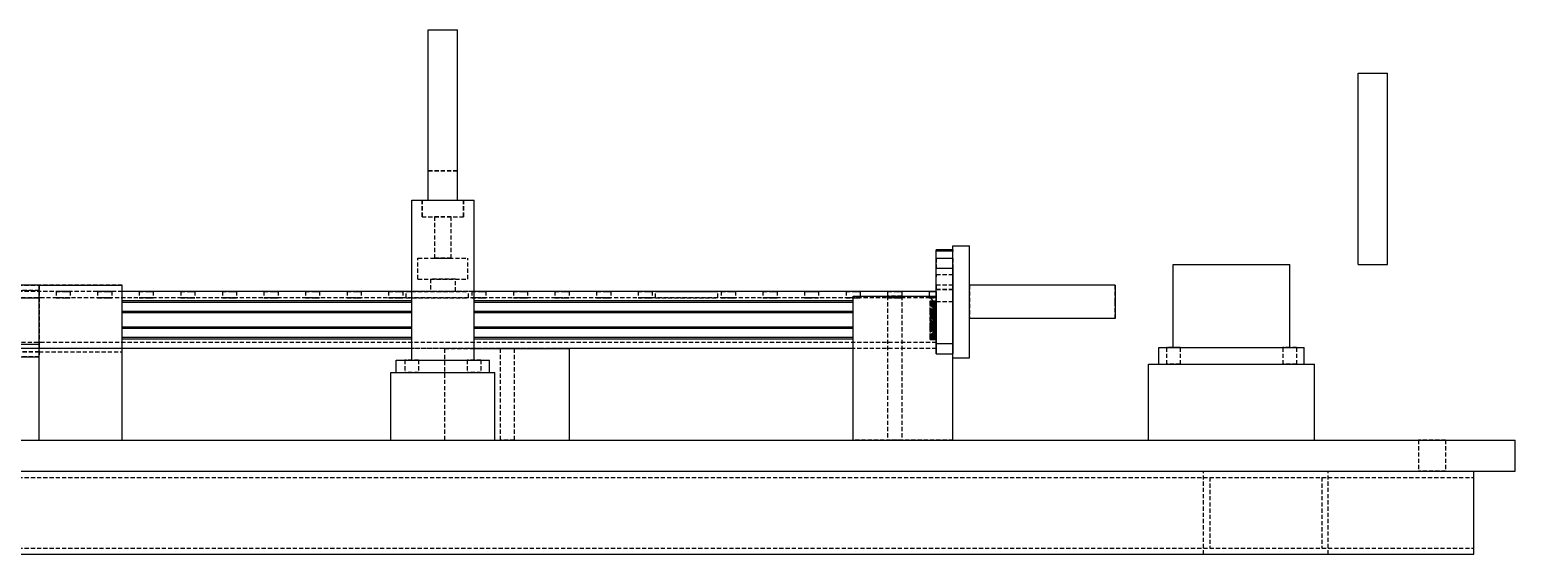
# Model space of a CAD drawing. Header units: metres. Extents: x -200 to 4040, y -1684 to 360.
# Drawn here: x 2625 to 3340, y -775 to -522 of the extents above; entities that cross this region are included whole.
import ezdxf

# ---------------------------------------------------------------- set-up
doc = ezdxf.new("R2010")
doc.units = ezdxf.units.M
doc.linetypes.add('DASHED2', pattern=[3, 2, -1])
for name, color, linetype in [('GIZLI', 8, 'DASHED2'), ('GORUNEN', 7, 'Continuous'), ('TEGET', 9, 'Continuous')]:
    doc.layers.add(name, color=color, linetype=linetype)

msp = doc.modelspace()

# ---------------------------------------------------------------- linework, layer by layer
at = {"layer": 'GIZLI'}
for points in [[(2817.175, -590.5), (2817.175, -522.5)], [(2817.175, -522.5), (2831.175, -522.5)], [(2831.175, -590.5), (2831.175, -522.5)], [(3264.5, -635.5), (3264.5, -543.5)], [(3264.5, -543.5), (3278.5, -543.5)], [(3278.5, -635.5), (3278.5, -543.5)], [(2817.175, -590.5), (2831.175, -590.5)], [(2817.175, -604.5), (2817.175, -590.5)], [(2831.175, -590.5), (2817.175, -590.5)], [(2831.175, -604.5), (2831.175, -590.5)], [(2809.175, -604.5), (2814.175, -604.5)], [(2809.175, -681.5), (2809.175, -604.5)], [(2814.175, -612.5), (2814.175, -604.5)], [(2814.175, -604.5), (2814.175, -612.5)], [(2814.175, -604.5), (2834.175, -604.5)], [(2817.175, -604.5), (2831.175, -604.5)], [(2817.175, -604.5), (2831.175, -604.5)], [(2834.175, -604.5), (2839.175, -604.5)], [(2834.175, -604.5), (2834.175, -612.5)], [(2834.175, -612.5), (2834.175, -604.5)], [(2839.175, -681.5), (2839.175, -604.5)], [(2814.175, -612.5), (2834.175, -612.5)], [(2814.175, -612.5), (2834.175, -612.5)], [(2828.175, -612.5), (2820.175, -612.5)], [(2820.175, -612.5), (2828.175, -612.5)], [(2820.175, -612.5), (2820.175, -632.5)], [(2828.175, -632.5), (2828.175, -612.5)], [(3061.5, -628.5), (3061.5, -629.094)], [(3069.5, -628.5), (3061.5, -628.5)], [(3069.5, -680.5), (3069.5, -626.5)], [(3069.5, -626.5), (3077.5, -626.5)], [(3069.5, -628.5), (3069.5, -629.094)], [(3077.5, -680.5), (3077.5, -626.5)], [(2812.175, -642.5), (2812.175, -632.5)], [(2812.175, -642.5), (2812.175, -632.5)], [(2812.175, -632.5), (2836.175, -632.5)], [(2812.175, -632.5), (2836.175, -632.5)], [(2828.175, -632.5), (2820.175, -632.5)], [(2820.175, -632.5), (2828.175, -632.5)], [(2836.175, -642.5), (2836.175, -632.5)], [(2836.175, -642.5), (2836.175, -632.5)], [(3061.5, -632.555), (3061.5, -629.094)], [(3061.5, -632.555), (3061.5, -637.406)], [(3069.5, -632.555), (3069.5, -629.094)], [(3069.5, -632.555), (3069.5, -637.406)], [(3175.5, -635.5), (3231.5, -635.5)], [(3175.5, -675.5), (3175.5, -635.5)], [(3231.5, -675.5), (3231.5, -635.5)], [(3264.5, -635.5), (3278.5, -635.5)], [(2812.175, -642.5), (2836.175, -642.5)], [(2812.175, -642.5), (2836.175, -642.5)], [(2830.175, -642.5), (2818.175, -642.5)], [(2818.175, -642.5), (2830.175, -642.5)], [(2830.175, -642.5), (2818.175, -642.5)], [(2818.175, -642.5), (2830.175, -642.5)], [(2818.175, -642.5), (2818.175, -648.5)], [(2818.175, -642.5), (2818.175, -648.5)], [(2830.175, -648.5), (2830.175, -642.5)], [(2830.175, -648.5), (2830.175, -642.5)], [(3061.5, -673.5), (3061.5, -637.406)], [(3061.5, -641.5), (3061.5, -640.5)], [(3061.5, -640.5), (3061.5, -641.5)], [(3061.5, -640.5), (3061.5, -641.5)], [(3061.5, -641.5), (3061.5, -640.5)], [(3069.5, -640.5), (3061.5, -640.5)], [(3069.5, -640.5), (3061.5, -640.5)], [(3069.5, -640.5), (3061.5, -640.5)], [(3069.5, -640.5), (3061.5, -640.5)], [(3061.5, -646.5), (3061.5, -641.5)], [(3061.5, -646.5), (3061.5, -641.5)], [(3061.5, -646.5), (3061.5, -641.5)], [(3061.5, -646.5), (3061.5, -641.5)], [(3069.5, -637.406), (3069.5, -673.5)], [(3069.5, -641.5), (3069.5, -640.5)], [(3069.5, -640.5), (3069.5, -641.5)], [(3069.5, -641.5), (3069.5, -640.5)], [(3069.5, -640.5), (3069.5, -641.5)], [(3069.5, -641.5), (3069.5, -646.5)], [(3069.5, -646.5), (3069.5, -641.5)], [(3069.5, -646.5), (3069.5, -641.5)], [(3069.5, -641.5), (3069.5, -646.5)], [(2630, -645.5), (445, -645.5)], [(445, -645.5), (2630, -645.5)], [(445, -645.5), (2630, -645.5)], [(2630, -648), (445, -648)], [(445, -648), (2630, -648)], [(2630, -648), (445, -648)], [(445, -648), (2630, -648)], [(2670, -648.5), (1121.5, -648.5)], [(2670, -648.5), (1121.5, -648.5)], [(2630, -677.5), (2630, -645.5)], [(2630, -677.5), (2630, -645.5)], [(2630, -720), (2630, -645.5)], [(2670, -645.5), (2630, -645.5)], [(2670, -645.5), (2630, -645.5)], [(2630, -645.5), (2670, -645.5)], [(2630, -648), (2630, -645.5)], [(2630, -645.5), (2630, -648)], [(2630, -645.5), (2630, -651.5)], [(2630, -645.5), (2630, -648)], [(2630, -648), (2630, -645.5)], [(2630, -648), (2630, -651.5)], [(2630, -651.5), (2630, -648)], [(2639.87, -648.5), (2638.1, -648.5)], [(2638.1, -648.5), (2643.13, -648.5)], [(2638.1, -648.5), (2638.1, -651.5)], [(2644.9, -648.5), (2639.87, -648.5)], [(2643.13, -648.5), (2644.9, -648.5)], [(2644.9, -648.5), (2644.9, -651.5)], [(2659.87, -648.5), (2658.1, -648.5)], [(2658.1, -648.5), (2663.13, -648.5)], [(2658.1, -648.5), (2658.1, -651.5)], [(2664.9, -648.5), (2659.87, -648.5)], [(2663.13, -648.5), (2664.9, -648.5)], [(2664.9, -648.5), (2664.9, -651.5)], [(2670, -677.5), (2670, -645.5)], [(2670, -677.5), (2670, -645.5)], [(2670, -720), (2670, -645.5)], [(2684.9, -648.5), (2678.1, -648.5)], [(2678.1, -648.5), (2683.13, -648.5)], [(2678.1, -648.5), (2678.1, -651.5)], [(2684.9, -648.5), (2684.9, -651.5)], [(2704.9, -648.5), (2698.1, -648.5)], [(2698.1, -648.5), (2703.13, -648.5)], [(2698.1, -648.5), (2698.1, -651.5)], [(2704.9, -648.5), (2704.9, -651.5)], [(2724.9, -648.5), (2718.1, -648.5)], [(2718.1, -648.5), (2723.13, -648.5)], [(2718.1, -648.5), (2718.1, -651.5)], [(2724.9, -648.5), (2724.9, -651.5)], [(2744.9, -648.5), (2738.1, -648.5)], [(2738.1, -648.5), (2743.13, -648.5)], [(2738.1, -648.5), (2738.1, -651.5)], [(2744.9, -648.5), (2744.9, -651.5)], [(2764.9, -648.5), (2758.1, -648.5)], [(2758.1, -648.5), (2763.13, -648.5)], [(2758.1, -648.5), (2758.1, -651.5)], [(2764.9, -648.5), (2764.9, -651.5)], [(2784.9, -648.5), (2778.1, -648.5)], [(2778.1, -648.5), (2783.13, -648.5)], [(2778.1, -648.5), (2778.1, -651.5)], [(2784.9, -648.5), (2784.9, -651.5)], [(2804.9, -648.5), (2798.1, -648.5)], [(2798.1, -648.5), (2803.13, -648.5)], [(2798.1, -648.5), (2798.1, -651.5)], [(2804.9, -648.5), (2804.9, -651.5)], [(2844.9, -648.5), (2806.5, -648.5)], [(2806.5, -651.5), (2806.5, -648.5)], [(2839.175, -648.5), (2809.175, -648.5)], [(2809.175, -648.5), (2821.5, -648.5)], [(2821.5, -648.5), (2809.175, -648.5)], [(2830.175, -648.5), (2818.175, -648.5)], [(2818.175, -648.5), (2830.175, -648.5)], [(2830.175, -648.5), (2818.175, -648.5)], [(2818.175, -648.5), (2830.175, -648.5)], [(2821.5, -648.5), (2836.5, -648.5)], [(2836.5, -648.5), (2821.5, -648.5)], [(2836.5, -651.5), (2836.5, -648.5)], [(2839.175, -648.5), (2838.1, -648.5)], [(2838.1, -648.5), (2843.13, -648.5)], [(2838.1, -648.5), (2838.1, -651.5)], [(2844.9, -648.5), (2844.9, -651.5)], [(2864.9, -648.5), (2858.1, -648.5)], [(2858.1, -648.5), (2863.13, -648.5)], [(2858.1, -648.5), (2858.1, -651.5)], [(2864.9, -648.5), (2864.9, -651.5)], [(2884.9, -648.5), (2878.1, -648.5)], [(2878.1, -648.5), (2883.13, -648.5)], [(2878.1, -648.5), (2878.1, -651.5)], [(2884.9, -648.5), (2884.9, -651.5)], [(2904.9, -648.5), (2898.1, -648.5)], [(2898.1, -648.5), (2903.13, -648.5)], [(2898.1, -648.5), (2898.1, -651.5)], [(2904.9, -648.5), (2904.9, -651.5)], [(2924.9, -648.5), (2918.1, -648.5)], [(2918.1, -648.5), (2923.13, -648.5)], [(2918.1, -648.5), (2918.1, -651.5)], [(2924.9, -648.5), (2924.9, -651.5)], [(2956.5, -648.5), (2926.5, -648.5)], [(2926.5, -651.5), (2926.5, -648.5)], [(2956.5, -651.5), (2956.5, -648.5)], [(2964.9, -648.5), (2958.1, -648.5)], [(2958.1, -648.5), (2963.13, -648.5)], [(2958.1, -648.5), (2958.1, -651.5)], [(2964.9, -648.5), (2964.9, -651.5)], [(2984.9, -648.5), (2978.1, -648.5)], [(2978.1, -648.5), (2983.13, -648.5)], [(2978.1, -648.5), (2978.1, -651.5)], [(2984.9, -648.5), (2984.9, -651.5)], [(3004.9, -648.5), (2998.1, -648.5)], [(3003.13, -648.5), (2998.1, -648.5)], [(2998.1, -648.5), (2998.1, -651.5)], [(3004.9, -648.5), (3003.13, -648.5)], [(3004.9, -648.5), (3004.9, -651.5)], [(3024.9, -648.5), (3018.1, -648.5)], [(3018.1, -648.5), (3023.13, -648.5)], [(3018.1, -648.5), (3018.1, -651.5)], [(3024.9, -648.5), (3024.9, -651.5)], [(3044.9, -648.5), (3038.1, -648.5)], [(3038.1, -648.5), (3043.13, -648.5)], [(3038.1, -648.5), (3038.1, -651.5)], [(3044.9, -648.5), (3044.9, -651.5)], [(3058.1, -648.5), (3059.87, -648.5)], [(3061.5, -648.5), (3058.1, -648.5)], [(3058.1, -648.5), (3058.1, -651.5)], [(3061.5, -648.5), (3059.87, -648.5)], [(3061.5, -649.5), (3061.5, -645.5)], [(3061.5, -645.5), (3061.5, -649.5)], [(3061.5, -649.5), (3061.5, -645.5)], [(3061.5, -645.5), (3061.5, -649.5)], [(3069.5, -645.5), (3061.5, -645.5)], [(3069.5, -645.5), (3061.5, -645.5)], [(3061.5, -647.5), (3061.5, -646.5)], [(3061.5, -646.5), (3061.5, -647.5)], [(3061.5, -647.5), (3061.5, -646.5)], [(3061.5, -646.5), (3061.5, -647.5)], [(3069.5, -647.5), (3061.5, -647.5)], [(3061.5, -647.5), (3069.5, -647.5)], [(3069.5, -647.5), (3061.5, -647.5)], [(3069.5, -647.5), (3061.5, -647.5)], [(3061.5, -653), (3061.5, -648.5)], [(3061.5, -651.5), (3061.5, -648.5)], [(3061.5, -648.5), (3061.5, -651.5)], [(3061.5, -648.5), (3061.5, -651.5)], [(3061.5, -651.5), (3061.5, -648.5)], [(3061.5, -648.5), (3061.5, -653)], [(3061.5, -649.5), (3061.5, -653.5)], [(3061.5, -653.5), (3061.5, -649.5)], [(3061.5, -649.5), (3061.5, -653.5)], [(3061.5, -653.5), (3061.5, -649.5)], [(3069.5, -649.5), (3069.5, -645.5)], [(3069.5, -645.5), (3069.5, -649.5)], [(3069.5, -649.5), (3069.5, -645.5)], [(3069.5, -645.5), (3069.5, -649.5)], [(3069.5, -647.5), (3069.5, -646.5)], [(3069.5, -646.5), (3069.5, -647.5)], [(3069.5, -647.5), (3069.5, -646.5)], [(3069.5, -646.5), (3069.5, -647.5)], [(3069.5, -649.5), (3069.5, -653.5)], [(3069.5, -653.5), (3069.5, -649.5)], [(3069.5, -649.5), (3069.5, -653.5)], [(3069.5, -653.5), (3069.5, -649.5)], [(3077.5, -653.5), (3077.5, -645.5)], [(3077.5, -645.5), (3077.5, -661.5)], [(3147.5, -653.5), (3147.5, -645.5)], [(3061.5, -651.5), (1121.5, -651.5)], [(3061.5, -651.5), (1121.5, -651.5)], [(2630, -651.5), (2630, -674)], [(2630, -651.5), (2630, -674)], [(2630, -674), (2630, -651.5)], [(2639.87, -651.5), (2638.1, -651.5)], [(2638.1, -651.5), (2643.13, -651.5)], [(2644.9, -651.5), (2639.87, -651.5)], [(2643.13, -651.5), (2644.9, -651.5)], [(2659.87, -651.5), (2658.1, -651.5)], [(2658.1, -651.5), (2663.13, -651.5)], [(2664.9, -651.5), (2659.87, -651.5)], [(2663.13, -651.5), (2664.9, -651.5)], [(2679.87, -651.5), (2678.1, -651.5)], [(2678.1, -651.5), (2683.13, -651.5)], [(2684.9, -651.5), (2679.87, -651.5)], [(2683.13, -651.5), (2684.9, -651.5)], [(2699.87, -651.5), (2698.1, -651.5)], [(2698.1, -651.5), (2703.13, -651.5)], [(2704.9, -651.5), (2699.87, -651.5)], [(2703.13, -651.5), (2704.9, -651.5)], [(2719.87, -651.5), (2718.1, -651.5)], [(2718.1, -651.5), (2723.13, -651.5)], [(2724.9, -651.5), (2719.87, -651.5)], [(2723.13, -651.5), (2724.9, -651.5)], [(2739.87, -651.5), (2738.1, -651.5)], [(2738.1, -651.5), (2743.13, -651.5)], [(2744.9, -651.5), (2739.87, -651.5)], [(2743.13, -651.5), (2744.9, -651.5)], [(2759.87, -651.5), (2758.1, -651.5)], [(2758.1, -651.5), (2763.13, -651.5)], [(2764.9, -651.5), (2759.87, -651.5)], [(2763.13, -651.5), (2764.9, -651.5)], [(2779.87, -651.5), (2778.1, -651.5)], [(2778.1, -651.5), (2783.13, -651.5)], [(2784.9, -651.5), (2779.87, -651.5)], [(2783.13, -651.5), (2784.9, -651.5)], [(2799.87, -651.5), (2798.1, -651.5)], [(2798.1, -651.5), (2803.13, -651.5)], [(2804.9, -651.5), (2799.87, -651.5)], [(2803.13, -651.5), (2804.9, -651.5)], [(2806.5, -651.5), (2821.5, -651.5)], [(2821.5, -651.5), (2806.5, -651.5)], [(2821.5, -651.5), (2836.5, -651.5)], [(2836.5, -651.5), (2821.5, -651.5)], [(2839.87, -651.5), (2838.1, -651.5)], [(2838.1, -651.5), (2843.13, -651.5)], [(2844.9, -651.5), (2839.87, -651.5)], [(2843.13, -651.5), (2844.9, -651.5)], [(2859.87, -651.5), (2858.1, -651.5)], [(2858.1, -651.5), (2863.13, -651.5)], [(2864.9, -651.5), (2859.87, -651.5)], [(2863.13, -651.5), (2864.9, -651.5)], [(2879.87, -651.5), (2878.1, -651.5)], [(2878.1, -651.5), (2883.13, -651.5)], [(2884.9, -651.5), (2879.87, -651.5)], [(2883.13, -651.5), (2884.9, -651.5)], [(2899.87, -651.5), (2898.1, -651.5)], [(2898.1, -651.5), (2903.13, -651.5)], [(2904.9, -651.5), (2899.87, -651.5)], [(2903.13, -651.5), (2904.9, -651.5)], [(2919.87, -651.5), (2918.1, -651.5)], [(2918.1, -651.5), (2923.13, -651.5)], [(2924.9, -651.5), (2919.87, -651.5)], [(2923.13, -651.5), (2924.9, -651.5)], [(2926.5, -651.5), (2941.5, -651.5)], [(2941.5, -651.5), (2926.5, -651.5)], [(2941.5, -651.5), (2956.5, -651.5)], [(2956.5, -651.5), (2941.5, -651.5)], [(2959.87, -651.5), (2958.1, -651.5)], [(2958.1, -651.5), (2963.13, -651.5)], [(2964.9, -651.5), (2959.87, -651.5)], [(2963.13, -651.5), (2964.9, -651.5)], [(2979.87, -651.5), (2978.1, -651.5)], [(2978.1, -651.5), (2983.13, -651.5)], [(2984.9, -651.5), (2979.87, -651.5)], [(2983.13, -651.5), (2984.9, -651.5)], [(3003.13, -651.5), (2998.1, -651.5)], [(2998.1, -651.5), (2999.87, -651.5)], [(2999.87, -651.5), (3004.9, -651.5)], [(3004.9, -651.5), (3003.13, -651.5)], [(3019.87, -651.5), (3018.1, -651.5)], [(3018.1, -651.5), (3023.13, -651.5)], [(3024.9, -651.5), (3019.87, -651.5)], [(3021.5, -720), (3021.5, -650.703)], [(3021.5, -650.703), (3061.5, -650.703)], [(3021.5, -720), (3021.5, -650.703)], [(3021.5, -720), (3021.5, -650.703)], [(3021.5, -650.703), (3061.5, -650.703)], [(3021.5, -650.703), (3061.5, -650.703)], [(3023.13, -651.5), (3024.9, -651.5)], [(3038.1, -650.703), (3044.9, -650.703)], [(3044.9, -650.703), (3038.1, -650.703)], [(3038.1, -650.703), (3038.1, -720)], [(3038.1, -650.703), (3044.9, -650.703)], [(3044.9, -650.703), (3038.1, -650.703)], [(3038.1, -650.703), (3038.1, -720)], [(3039.87, -651.5), (3038.1, -651.5)], [(3038.1, -651.5), (3043.13, -651.5)], [(3044.9, -651.5), (3039.87, -651.5)], [(3043.13, -651.5), (3044.9, -651.5)], [(3044.9, -650.703), (3044.9, -720)], [(3044.9, -650.703), (3044.9, -720)], [(3059.87, -651.5), (3058.1, -651.5)], [(3058.1, -651.5), (3061.5, -651.5)], [(3061.5, -651.5), (3058.5, -651.5)], [(3061.5, -651.5), (3058.5, -651.5)], [(3058.928, -651.928), (3058.5, -651.5)], [(3058.928, -651.928), (3058.5, -651.5)], [(3058.5, -652.957), (3058.5, -653.807)], [(3058.5, -652.957), (3061.5, -652.957)], [(3058.5, -652.957), (3058.928, -652.957)], [(3058.5, -653.807), (3058.5, -652.957)], [(3058.5, -652.957), (3061.5, -652.957)], [(3058.5, -652.957), (3058.928, -652.957)], [(3058.5, -658.192), (3058.5, -653.807)], [(3058.5, -653.807), (3058.5, -658.192)], [(3059.07, -651.928), (3058.928, -651.928)], [(3059.07, -651.928), (3058.928, -651.928)], [(3058.928, -652.957), (3059.07, -652.957)], [(3058.928, -652.957), (3058.928, -653.807)], [(3058.928, -653.807), (3058.928, -652.957)], [(3058.928, -652.957), (3059.07, -652.957)], [(3058.928, -658.609), (3058.928, -653.807)], [(3058.928, -653.807), (3058.928, -658.609)], [(3059.07, -652.07), (3059.07, -651.928)], [(3059.07, -652.07), (3059.07, -651.928)], [(3059.479, -652.479), (3059.07, -652.07)], [(3059.479, -652.479), (3059.07, -652.07)], [(3059.07, -652.957), (3059.479, -652.957)], [(3059.07, -652.957), (3059.07, -653.807)], [(3059.07, -652.957), (3059.07, -653.807)], [(3059.07, -653.807), (3059.07, -652.957)], [(3059.07, -652.957), (3059.479, -652.957)], [(3059.07, -653.807), (3059.07, -652.957)], [(3059.07, -653.807), (3059.07, -658.747)], [(3059.07, -658.609), (3059.07, -653.807)], [(3059.07, -658.747), (3059.07, -653.807)], [(3059.07, -653.807), (3059.07, -658.609)], [(3059.62, -652.479), (3059.479, -652.479)], [(3059.62, -652.479), (3059.479, -652.479)], [(3059.479, -652.957), (3059.62, -652.957)], [(3059.479, -652.957), (3059.479, -653.807)], [(3059.479, -653.807), (3059.479, -652.957)], [(3059.479, -652.957), (3059.62, -652.957)], [(3059.479, -659.145), (3059.479, -653.807)], [(3059.479, -653.807), (3059.479, -659.145)], [(3059.62, -652.62), (3059.62, -652.479)], [(3059.62, -652.62), (3059.62, -652.479)], [(3059.929, -652.929), (3059.62, -652.62)], [(3059.929, -652.929), (3059.62, -652.62)], [(3059.62, -652.957), (3059.929, -652.957)], [(3059.62, -652.957), (3059.62, -653.807)], [(3059.62, -652.957), (3059.62, -653.807)], [(3059.62, -653.807), (3059.62, -652.957)], [(3059.62, -652.957), (3059.929, -652.957)], [(3059.62, -653.807), (3059.62, -652.957)], [(3059.62, -653.807), (3059.62, -659.283)], [(3059.62, -659.145), (3059.62, -653.807)], [(3059.62, -659.283), (3059.62, -653.807)], [(3059.62, -653.807), (3059.62, -659.145)], [(3061.5, -651.5), (3059.87, -651.5)], [(3060.071, -652.929), (3059.929, -652.929)], [(3060.071, -652.929), (3059.929, -652.929)], [(3059.929, -652.957), (3060.071, -652.957)], [(3059.929, -652.957), (3059.929, -653.807)], [(3059.929, -653.807), (3059.929, -652.957)], [(3059.929, -652.957), (3060.071, -652.957)], [(3059.929, -659.584), (3059.929, -653.807)], [(3059.929, -653.807), (3059.929, -659.584)], [(3060.071, -653.071), (3060.071, -652.929)], [(3060.071, -653.071), (3060.071, -652.929)], [(3060.071, -652.957), (3060.38, -652.957)], [(3060.071, -652.957), (3060.071, -653.807)], [(3060.071, -652.957), (3060.071, -653.807)], [(3060.071, -653.807), (3060.071, -652.957)], [(3060.071, -652.957), (3060.38, -652.957)], [(3060.071, -653.807), (3060.071, -652.957)], [(3060.38, -653.38), (3060.071, -653.071)], [(3060.38, -653.38), (3060.071, -653.071)], [(3060.071, -653.807), (3060.071, -659.722)], [(3060.071, -659.584), (3060.071, -653.807)], [(3060.071, -659.722), (3060.071, -653.807)], [(3060.071, -653.807), (3060.071, -659.584)], [(3060.38, -652.957), (3060.521, -652.957)], [(3060.38, -652.957), (3060.38, -653.807)], [(3060.38, -653.807), (3060.38, -652.957)], [(3060.38, -652.957), (3060.521, -652.957)], [(3060.521, -653.38), (3060.38, -653.38)], [(3060.521, -653.38), (3060.38, -653.38)], [(3060.38, -660.023), (3060.38, -653.807)], [(3060.38, -653.807), (3060.38, -660.023)], [(3060.521, -652.957), (3060.93, -652.957)], [(3060.521, -652.957), (3060.521, -653.807)], [(3060.521, -652.957), (3060.521, -653.807)], [(3060.521, -653.807), (3060.521, -652.957)], [(3060.521, -652.957), (3060.93, -652.957)], [(3060.521, -653.807), (3060.521, -652.957)], [(3060.521, -653.521), (3060.521, -653.38)], [(3060.521, -653.521), (3060.521, -653.38)], [(3060.93, -653.93), (3060.521, -653.521)], [(3060.93, -653.93), (3060.521, -653.521)], [(3060.521, -653.807), (3060.521, -660.161)], [(3060.521, -660.023), (3060.521, -653.807)], [(3060.521, -660.161), (3060.521, -653.807)], [(3060.521, -653.807), (3060.521, -660.023)], [(3060.93, -652.957), (3061.072, -652.957)], [(3060.93, -652.957), (3060.93, -653.807)], [(3060.93, -653.807), (3060.93, -652.957)], [(3060.93, -652.957), (3061.072, -652.957)], [(3060.93, -660.559), (3060.93, -653.807)], [(3060.93, -653.807), (3060.93, -660.559)], [(3061.072, -653.93), (3060.93, -653.93)], [(3061.072, -653.93), (3060.93, -653.93)], [(3061.072, -652.957), (3061.5, -652.957)], [(3061.072, -652.957), (3061.072, -653.807)], [(3061.072, -652.957), (3061.072, -653.807)], [(3061.072, -653.807), (3061.072, -652.957)], [(3061.072, -652.957), (3061.5, -652.957)], [(3061.072, -653.807), (3061.072, -652.957)], [(3061.072, -653.807), (3061.072, -660.697)], [(3061.072, -660.559), (3061.072, -653.807)], [(3061.072, -660.697), (3061.072, -653.807)], [(3061.072, -653.807), (3061.072, -660.559)], [(3061.072, -654.072), (3061.072, -653.93)], [(3061.072, -654.072), (3061.072, -653.93)], [(3061.5, -654.5), (3061.072, -654.072)], [(3061.5, -654.5), (3061.072, -654.072)], [(3061.5, -678.5), (3061.5, -650.703)], [(3061.5, -678.5), (3061.5, -650.703)], [(3061.5, -678.5), (3061.5, -650.703)], [(3061.5, -653), (3061.5, -651.5)], [(3061.5, -651.5), (3061.5, -653)], [(3061.5, -654.5), (3061.5, -651.5)], [(3061.5, -654.5), (3061.5, -651.5)], [(3061.5, -652.957), (3061.5, -653.807)], [(3061.5, -652.957), (3061.5, -653.807)], [(3061.5, -653.807), (3061.5, -652.957)], [(3061.5, -653.807), (3061.5, -652.957)], [(3061.5, -653), (3061.5, -653.807)], [(3061.5, -653), (3061.5, -653.807)], [(3061.5, -653), (3061.5, -653.807)], [(3061.5, -653), (3061.5, -653.807)], [(3069.5, -653.5), (3061.5, -653.5)], [(3069.5, -653.5), (3061.5, -653.5)], [(3061.5, -655.269), (3061.5, -653.807)], [(3061.5, -658.192), (3061.5, -653.807)], [(3061.5, -653.807), (3061.5, -658.192)], [(3061.5, -653.807), (3061.5, -655.269)], [(3061.5, -658.192), (3061.5, -653.807)], [(3061.5, -653.807), (3061.5, -661.114)], [(3061.5, -653.807), (3061.5, -658.192)], [(3061.5, -661.114), (3061.5, -653.807)], [(3061.5, -658.192), (3061.5, -655.269)], [(3061.5, -655.917), (3061.5, -655.269)], [(3061.5, -655.269), (3061.5, -658.192)], [(3061.5, -655.269), (3061.5, -655.917)], [(3061.5, -655.917), (3061.5, -668.583)], [(3061.5, -658.84), (3061.5, -655.917)], [(3061.5, -655.917), (3061.5, -658.84)], [(3061.5, -668.583), (3061.5, -655.917)], [(3077.5, -661.5), (3077.5, -653.5)], [(3147.5, -661.5), (3147.5, -653.5)], [(3058.5, -658.192), (3058.5, -658.84)], [(3058.5, -658.84), (3058.5, -658.192)], [(3058.5, -658.84), (3058.5, -665.66)], [(3058.5, -665.66), (3058.5, -658.84)], [(3058.928, -658.609), (3058.928, -659.258)], [(3058.928, -659.258), (3058.928, -658.609)], [(3058.928, -659.258), (3058.928, -665.242)], [(3058.928, -665.242), (3058.928, -659.258)], [(3059.07, -658.609), (3059.07, -659.258)], [(3059.07, -659.258), (3059.07, -658.609)], [(3059.07, -658.747), (3059.07, -659.395)], [(3059.07, -659.395), (3059.07, -658.747)], [(3059.07, -659.258), (3059.07, -665.242)], [(3059.07, -665.242), (3059.07, -659.258)], [(3059.07, -659.395), (3059.07, -665.105)], [(3059.07, -665.105), (3059.07, -659.395)], [(3059.479, -659.145), (3059.479, -659.794)], [(3059.479, -659.794), (3059.479, -659.145)], [(3059.479, -659.794), (3059.479, -664.706)], [(3059.479, -664.706), (3059.479, -659.794)], [(3059.62, -659.145), (3059.62, -659.794)], [(3059.62, -659.794), (3059.62, -659.145)], [(3059.62, -659.283), (3059.62, -659.931)], [(3059.62, -659.931), (3059.62, -659.283)], [(3059.62, -659.794), (3059.62, -664.706)], [(3059.62, -664.706), (3059.62, -659.794)], [(3059.62, -659.931), (3059.62, -664.569)], [(3059.62, -664.569), (3059.62, -659.931)], [(3059.929, -659.584), (3059.929, -660.233)], [(3059.929, -660.233), (3059.929, -659.584)], [(3059.929, -660.233), (3059.929, -664.267)], [(3059.929, -664.267), (3059.929, -660.233)], [(3059.929, -664.267), (3059.929, -664.916)], [(3059.929, -664.916), (3059.929, -664.267)], [(3060.071, -659.584), (3060.071, -660.233)], [(3060.071, -660.233), (3060.071, -659.584)], [(3060.071, -659.722), (3060.071, -660.37)], [(3060.071, -660.37), (3060.071, -659.722)], [(3060.071, -660.233), (3060.071, -664.267)], [(3060.071, -664.267), (3060.071, -660.233)], [(3060.071, -660.37), (3060.071, -664.13)], [(3060.071, -664.13), (3060.071, -660.37)], [(3060.071, -664.13), (3060.071, -664.778)], [(3060.071, -664.778), (3060.071, -664.13)], [(3060.071, -664.267), (3060.071, -664.916)], [(3060.071, -664.916), (3060.071, -664.267)], [(3060.38, -660.023), (3060.38, -660.672)], [(3060.38, -660.672), (3060.38, -660.023)], [(3060.38, -660.672), (3060.38, -663.828)], [(3060.38, -663.828), (3060.38, -660.672)], [(3060.38, -663.828), (3060.38, -664.477)], [(3060.38, -664.477), (3060.38, -663.828)], [(3060.38, -670.693), (3060.38, -664.477)], [(3060.38, -664.477), (3060.38, -670.693)], [(3060.521, -660.023), (3060.521, -660.672)], [(3060.521, -660.672), (3060.521, -660.023)], [(3060.521, -660.161), (3060.521, -660.809)], [(3060.521, -660.809), (3060.521, -660.161)], [(3060.521, -660.672), (3060.521, -663.828)], [(3060.521, -663.828), (3060.521, -660.672)], [(3060.521, -660.809), (3060.521, -663.691)], [(3060.521, -663.691), (3060.521, -660.809)], [(3060.521, -663.691), (3060.521, -664.339)], [(3060.521, -664.339), (3060.521, -663.691)], [(3060.521, -663.828), (3060.521, -664.477)], [(3060.521, -664.477), (3060.521, -663.828)], [(3060.521, -664.339), (3060.521, -670.693)], [(3060.521, -670.693), (3060.521, -664.339)], [(3060.521, -670.693), (3060.521, -664.477)], [(3060.521, -664.477), (3060.521, -670.693)], [(3060.93, -660.559), (3060.93, -661.208)], [(3060.93, -661.208), (3060.93, -660.559)], [(3060.93, -661.208), (3060.93, -663.292)], [(3060.93, -663.292), (3060.93, -661.208)], [(3060.93, -663.292), (3060.93, -663.941)], [(3060.93, -663.941), (3060.93, -663.292)], [(3060.93, -670.693), (3060.93, -663.941)], [(3060.93, -663.941), (3060.93, -670.693)], [(3061.072, -660.559), (3061.072, -661.208)], [(3061.072, -661.208), (3061.072, -660.559)], [(3061.072, -660.697), (3061.072, -661.345)], [(3061.072, -661.345), (3061.072, -660.697)], [(3061.072, -661.208), (3061.072, -663.292)], [(3061.072, -663.292), (3061.072, -661.208)], [(3061.072, -661.345), (3061.072, -663.155)], [(3061.072, -663.155), (3061.072, -661.345)], [(3061.072, -663.155), (3061.072, -663.803)], [(3061.072, -663.803), (3061.072, -663.155)], [(3061.072, -663.292), (3061.072, -663.941)], [(3061.072, -663.941), (3061.072, -663.292)], [(3061.072, -663.803), (3061.072, -670.693)], [(3061.072, -670.693), (3061.072, -663.803)], [(3061.072, -670.693), (3061.072, -663.941)], [(3061.072, -663.941), (3061.072, -670.693)], [(3061.5, -658.84), (3061.5, -658.192)], [(3061.5, -658.192), (3061.5, -658.84)], [(3061.5, -658.192), (3061.5, -658.84)], [(3061.5, -658.84), (3061.5, -658.192)], [(3061.5, -658.84), (3061.5, -665.66)], [(3061.5, -665.66), (3061.5, -658.84)], [(3061.5, -658.84), (3061.5, -665.66)], [(3061.5, -665.66), (3061.5, -658.84)], [(3061.5, -661.114), (3061.5, -661.763)], [(3061.5, -661.763), (3061.5, -661.114)], [(3061.5, -661.763), (3061.5, -662.737)], [(3061.5, -662.737), (3061.5, -661.763)], [(3061.5, -662.737), (3061.5, -663.386)], [(3061.5, -663.386), (3061.5, -662.737)], [(3061.5, -663.386), (3061.5, -670.693)], [(3061.5, -670.693), (3061.5, -663.386)], [(3058.5, -665.66), (3058.5, -666.308)], [(3058.5, -666.308), (3058.5, -665.66)], [(3058.5, -670.693), (3058.5, -666.308)], [(3058.5, -666.308), (3058.5, -670.693)], [(3058.5, -670.693), (3058.5, -671.543)], [(3058.5, -671.543), (3058.5, -670.693)], [(3058.5, -671.543), (3061.5, -671.543)], [(3058.5, -671.543), (3058.928, -671.543)], [(3058.5, -671.543), (3061.5, -671.543)], [(3058.5, -671.543), (3058.928, -671.543)], [(3058.928, -665.242), (3058.928, -665.891)], [(3058.928, -665.891), (3058.928, -665.242)], [(3058.928, -670.693), (3058.928, -665.891)], [(3058.928, -665.891), (3058.928, -670.693)], [(3058.928, -670.693), (3058.928, -671.543)], [(3058.928, -671.543), (3058.928, -670.693)], [(3058.928, -671.543), (3059.07, -671.543)], [(3058.928, -671.543), (3059.07, -671.543)], [(3059.07, -665.105), (3059.07, -665.753)], [(3059.07, -665.753), (3059.07, -665.105)], [(3059.07, -665.242), (3059.07, -665.891)], [(3059.07, -665.891), (3059.07, -665.242)], [(3059.07, -665.753), (3059.07, -670.693)], [(3059.07, -670.693), (3059.07, -665.753)], [(3059.07, -670.693), (3059.07, -665.891)], [(3059.07, -665.891), (3059.07, -670.693)], [(3059.07, -670.693), (3059.07, -671.543)], [(3059.07, -670.693), (3059.07, -671.543)], [(3059.07, -671.543), (3059.07, -670.693)], [(3059.07, -671.543), (3059.07, -670.693)], [(3059.07, -671.543), (3059.479, -671.543)], [(3059.07, -671.543), (3059.479, -671.543)], [(3059.479, -664.706), (3059.479, -665.355)], [(3059.479, -665.355), (3059.479, -664.706)], [(3059.479, -670.693), (3059.479, -665.355)], [(3059.479, -665.355), (3059.479, -670.693)], [(3059.479, -670.693), (3059.479, -671.543)], [(3059.479, -671.543), (3059.479, -670.693)], [(3059.479, -671.543), (3059.62, -671.543)], [(3059.479, -671.543), (3059.62, -671.543)], [(3059.62, -664.569), (3059.62, -665.217)], [(3059.62, -665.217), (3059.62, -664.569)], [(3059.62, -664.706), (3059.62, -665.355)], [(3059.62, -665.355), (3059.62, -664.706)], [(3059.62, -665.217), (3059.62, -670.693)], [(3059.62, -670.693), (3059.62, -665.217)], [(3059.62, -670.693), (3059.62, -665.355)], [(3059.62, -665.355), (3059.62, -670.693)], [(3059.62, -670.693), (3059.62, -671.543)], [(3059.62, -670.693), (3059.62, -671.543)], [(3059.62, -671.543), (3059.62, -670.693)], [(3059.62, -671.543), (3059.62, -670.693)], [(3059.62, -671.543), (3059.929, -671.543)], [(3059.62, -671.543), (3059.929, -671.543)], [(3059.929, -670.693), (3059.929, -664.916)], [(3059.929, -664.916), (3059.929, -670.693)], [(3059.929, -670.693), (3059.929, -671.543)], [(3059.929, -671.543), (3059.929, -670.693)], [(3059.929, -671.543), (3060.071, -671.543)], [(3059.929, -671.543), (3060.071, -671.543)], [(3060.071, -664.778), (3060.071, -670.693)], [(3060.071, -670.693), (3060.071, -664.778)], [(3060.071, -670.693), (3060.071, -664.916)], [(3060.071, -664.916), (3060.071, -670.693)], [(3060.071, -670.693), (3060.071, -671.543)], [(3060.071, -670.693), (3060.071, -671.543)], [(3060.071, -671.543), (3060.071, -670.693)], [(3060.071, -671.543), (3060.071, -670.693)], [(3060.071, -671.543), (3060.38, -671.543)], [(3060.071, -671.543), (3060.38, -671.543)], [(3060.38, -670.693), (3060.38, -671.543)], [(3060.38, -671.543), (3060.38, -670.693)], [(3060.38, -671.543), (3060.521, -671.543)], [(3060.38, -671.543), (3060.521, -671.543)], [(3060.521, -670.693), (3060.521, -671.543)], [(3060.521, -670.693), (3060.521, -671.543)], [(3060.521, -671.543), (3060.521, -670.693)], [(3060.521, -671.543), (3060.521, -670.693)], [(3060.521, -671.543), (3060.93, -671.543)], [(3060.521, -671.543), (3060.93, -671.543)], [(3060.93, -670.693), (3060.93, -671.543)], [(3060.93, -671.543), (3060.93, -670.693)], [(3060.93, -671.543), (3061.072, -671.543)], [(3060.93, -671.543), (3061.072, -671.543)], [(3061.072, -670.693), (3061.072, -671.543)], [(3061.072, -670.693), (3061.072, -671.543)], [(3061.072, -671.543), (3061.072, -670.693)], [(3061.072, -671.543), (3061.072, -670.693)], [(3061.072, -671.543), (3061.5, -671.543)], [(3061.072, -671.543), (3061.5, -671.543)], [(3061.5, -665.66), (3061.5, -668.583)], [(3061.5, -666.308), (3061.5, -665.66)], [(3061.5, -665.66), (3061.5, -668.583)], [(3061.5, -665.66), (3061.5, -666.308)], [(3061.5, -665.66), (3061.5, -666.308)], [(3061.5, -666.308), (3061.5, -665.66)], [(3061.5, -670.693), (3061.5, -666.308)], [(3061.5, -669.231), (3061.5, -666.308)], [(3061.5, -666.308), (3061.5, -670.693)], [(3061.5, -669.231), (3061.5, -666.308)], [(3061.5, -670.693), (3061.5, -666.308)], [(3061.5, -666.308), (3061.5, -670.693)], [(3061.5, -669.231), (3061.5, -668.583)], [(3061.5, -668.583), (3061.5, -669.231)], [(3061.5, -670.693), (3061.5, -669.231)], [(3061.5, -670.693), (3061.5, -669.231)], [(3061.5, -670.693), (3061.5, -671.5)], [(3061.5, -670.693), (3061.5, -671.5)], [(3061.5, -670.693), (3061.5, -671.5)], [(3061.5, -670.693), (3061.5, -671.5)], [(3061.5, -670.693), (3061.5, -671.543)], [(3061.5, -671.543), (3061.5, -670.693)], [(3061.5, -671.543), (3061.5, -670.693)], [(3061.5, -673), (3061.5, -671.5)], [(3061.5, -676), (3061.5, -671.5)], [(3061.5, -671.5), (3061.5, -676)], [(3061.5, -671.5), (3061.5, -673)], [(2630, -677.5), (150, -677.5)], [(150, -677.5), (2630, -677.5)], [(3061.5, -673), (1121.5, -673)], [(3061.5, -673), (1121.5, -673)], [(3061.5, -673), (1121.5, -673)], [(3061.5, -673), (1121.5, -673)], [(3061.5, -676), (1121.5, -676)], [(2670, -676), (1121.5, -676)], [(3061.5, -676), (1121.5, -676)], [(3061.5, -676), (1121.5, -676)], [(2630, -674), (2630, -677.5)], [(2630, -674), (2630, -680)], [(2630, -677.5), (2630, -674)], [(2630, -677.5), (2670, -677.5)], [(2630, -677.5), (2670, -677.5)], [(2630, -680), (2630, -677.5)], [(2630, -680), (2630, -677.5)], [(2885.13, -676), (2809.175, -676)], [(2825.13, -720), (2825.13, -676)], [(2825.13, -720), (2825.13, -676)], [(2825.13, -676), (2839.175, -676)], [(2825.13, -676), (2885.13, -676)], [(2851.73, -676), (2858.53, -676)], [(2858.53, -676), (2851.73, -676)], [(2851.73, -676), (2858.53, -676)], [(2858.53, -676), (2851.73, -676)], [(2851.73, -676), (2851.73, -720)], [(2851.73, -676), (2851.73, -720)], [(2858.53, -676), (2858.53, -720)], [(2858.53, -676), (2858.53, -720)], [(2885.13, -720), (2885.13, -676)], [(3061.5, -676), (3021.5, -676)], [(3061.5, -676), (3061.5, -673)], [(3061.5, -673), (3061.5, -676)], [(3061.5, -673), (3061.5, -676)], [(3061.5, -673), (3061.5, -676)], [(3061.5, -673.5), (3061.5, -678.5)], [(3061.5, -673.5), (3069.5, -673.5)], [(3061.5, -678.5), (3069.5, -678.5)], [(3061.5, -678.5), (3069.5, -678.5)], [(3061.5, -678.5), (3069.5, -678.5)], [(3061.5, -678.5), (3069.5, -678.5)], [(3069.5, -673.5), (3069.5, -678.5)], [(3069.5, -680.5), (3069.5, -678.5)], [(3069.5, -720), (3069.5, -678.5)], [(3069.5, -720), (3069.5, -678.5)], [(3069.5, -720), (3069.5, -678.5)], [(3168.5, -683.5), (3168.5, -675.5)], [(3168.5, -675.5), (3238.5, -675.5)], [(3178.125, -675.5), (3172.2, -675.5)], [(3172.2, -675.5), (3178.125, -675.5)], [(3175.5, -675.5), (3172.2, -675.5)], [(3172.2, -675.5), (3175.5, -675.5)], [(3172.2, -675.5), (3172.2, -683.5)], [(3172.2, -675.5), (3172.2, -683.5)], [(3175.5, -675.5), (3178.8, -675.5)], [(3175.5, -675.5), (3178.125, -675.5)], [(3175.5, -675.5), (3178.125, -675.5)], [(3178.8, -675.5), (3175.5, -675.5)], [(3178.125, -675.5), (3228.875, -675.5)], [(3178.125, -675.5), (3228.875, -675.5)], [(3178.8, -675.5), (3178.125, -675.5)], [(3178.125, -675.5), (3178.8, -675.5)], [(3178.8, -675.5), (3178.8, -683.5)], [(3178.8, -675.5), (3178.8, -683.5)], [(3228.2, -675.5), (3228.2, -683.5)], [(3228.875, -675.5), (3228.2, -675.5)], [(3228.2, -675.5), (3231.5, -675.5)], [(3228.2, -675.5), (3228.2, -683.5)], [(3231.5, -675.5), (3228.2, -675.5)], [(3228.2, -675.5), (3228.875, -675.5)], [(3234.8, -675.5), (3228.875, -675.5)], [(3228.875, -675.5), (3234.8, -675.5)], [(3228.875, -675.5), (3231.5, -675.5)], [(3228.875, -675.5), (3231.5, -675.5)], [(3231.5, -675.5), (3234.8, -675.5)], [(3234.8, -675.5), (3231.5, -675.5)], [(3234.8, -675.5), (3234.8, -683.5)], [(3234.8, -675.5), (3234.8, -683.5)], [(3238.5, -683.5), (3238.5, -675.5)], [(2630, -680), (150, -680)], [(2801.675, -681.5), (2846.675, -681.5)], [(2801.675, -687.5), (2801.675, -681.5)], [(2805.875, -681.5), (2812.475, -681.5)], [(2812.475, -681.5), (2805.875, -681.5)], [(2805.875, -681.5), (2812.475, -681.5)], [(2812.475, -681.5), (2805.875, -681.5)], [(2805.875, -681.5), (2805.875, -687.5)], [(2805.875, -681.5), (2805.875, -687.5)], [(2809.175, -681.5), (2839.175, -681.5)], [(2809.175, -681.5), (2839.175, -681.5)], [(2812.475, -681.5), (2812.475, -687.5)], [(2812.475, -681.5), (2812.475, -687.5)], [(2835.875, -681.5), (2842.475, -681.5)], [(2842.475, -681.5), (2835.875, -681.5)], [(2835.875, -681.5), (2842.475, -681.5)], [(2842.475, -681.5), (2835.875, -681.5)], [(2835.875, -681.5), (2835.875, -687.5)], [(2835.875, -681.5), (2835.875, -687.5)], [(2842.475, -681.5), (2842.475, -687.5)], [(2842.475, -681.5), (2842.475, -687.5)], [(2846.675, -687.5), (2846.675, -681.5)], [(3069.5, -680.5), (3077.5, -680.5)], [(3163.5, -720), (3163.5, -683.5)], [(3163.5, -683.5), (3243.5, -683.5)], [(3168.5, -683.5), (3238.5, -683.5)], [(3168.5, -683.5), (3238.5, -683.5)], [(3172.2, -683.5), (3178.8, -683.5)], [(3178.8, -683.5), (3172.2, -683.5)], [(3172.2, -683.5), (3178.8, -683.5)], [(3178.8, -683.5), (3172.2, -683.5)], [(3228.2, -683.5), (3234.8, -683.5)], [(3234.8, -683.5), (3228.2, -683.5)], [(3228.2, -683.5), (3234.8, -683.5)], [(3234.8, -683.5), (3228.2, -683.5)], [(3243.5, -720), (3243.5, -683.5)], [(2799.175, -687.5), (2849.175, -687.5)], [(2799.175, -720), (2799.175, -687.5)], [(2801.675, -687.5), (2846.675, -687.5)], [(2801.675, -687.5), (2846.675, -687.5)], [(2805.875, -687.5), (2812.475, -687.5)], [(2812.475, -687.5), (2805.875, -687.5)], [(2805.875, -687.5), (2812.475, -687.5)], [(2812.475, -687.5), (2805.875, -687.5)], [(2835.875, -687.5), (2842.475, -687.5)], [(2842.475, -687.5), (2835.875, -687.5)], [(2835.875, -687.5), (2842.475, -687.5)], [(2842.475, -687.5), (2835.875, -687.5)], [(2849.175, -720), (2849.175, -687.5)], [(-100, -720), (3340, -720)], [(2630, -720), (2670, -720)], [(2630, -720), (2670, -720)], [(2799.175, -720), (2849.175, -720)], [(2799.175, -720), (2849.175, -720)], [(2825.13, -720), (2885.13, -720)], [(2825.13, -720), (2885.13, -720)], [(2851.73, -720), (2858.53, -720)], [(2858.53, -720), (2851.73, -720)], [(2851.73, -720), (2858.53, -720)], [(2858.53, -720), (2851.73, -720)], [(3021.5, -720), (3069.5, -720)], [(3069.5, -720), (3021.5, -720)], [(3021.5, -720), (3069.5, -720)], [(3069.5, -720), (3021.5, -720)], [(3038.1, -720), (3044.9, -720)], [(3044.9, -720), (3038.1, -720)], [(3038.1, -720), (3044.9, -720)], [(3044.9, -720), (3038.1, -720)], [(3163.5, -720), (3243.5, -720)], [(3163.5, -720), (3243.5, -720)], [(3293.5, -720), (3306.5, -720)], [(3306.5, -720), (3293.5, -720)], [(3293.5, -720), (3306.5, -720)], [(3306.5, -720), (3293.5, -720)], [(3293.5, -720), (3293.5, -735)], [(3293.5, -720), (3293.5, -735)], [(3306.5, -720), (3306.5, -735)], [(3306.5, -720), (3306.5, -735)], [(3340, -735), (3340, -720)], [(-100, -735), (3340, -735)], [(-80, -735), (3320, -735)], [(-80, -735), (3320, -735)], [(-80, -735), (3320, -735)], [(-80, -735), (3320, -735)], [(3190, -775), (3190, -735)], [(3190, -775), (3190, -735)], [(3190, -735), (3250, -735)], [(3190, -735), (3250, -735)], [(3250, -775), (3250, -735)], [(3250, -775), (3250, -735)], [(3293.5, -735), (3306.5, -735)], [(3306.5, -735), (3293.5, -735)], [(3293.5, -735), (3306.5, -735)], [(3306.5, -735), (3293.5, -735)], [(3320, -775), (3320, -735)], [(3320, -775), (3320, -735)], [(3320, -775), (3320, -735)], [(-80, -738), (3320, -738)], [(-80, -738), (3320, -738)], [(-80, -738), (3320, -738)], [(-80, -738), (3320, -738)], [(3193, -738), (3247, -738)], [(3193, -738), (3193, -772)], [(3193, -738), (3247, -738)], [(3193, -738), (3193, -772)], [(3247, -738), (3247, -772)], [(3247, -738), (3247, -772)], [(3320, -772), (3320, -738)], [(3320, -772), (3320, -738)], [(3320, -772), (3320, -738)], [(3320, -772), (3320, -738)], [(-80, -772), (3320, -772)], [(-80, -772), (3320, -772)], [(-80, -772), (3320, -772)], [(-80, -772), (3320, -772)], [(-80, -775), (3320, -775)], [(-80, -775), (3320, -775)], [(-80, -775), (3320, -775)], [(3190, -775), (3250, -775)], [(3190, -775), (3250, -775)], [(3193, -772), (3247, -772)], [(3193, -772), (3247, -772)]]:
    msp.add_lwpolyline(points, dxfattribs=at)
at = {"layer": 'GORUNEN'}
for points in [[(2817.175, -604.5), (2817.175, -522.5)], [(2817.175, -522.5), (2831.175, -522.5)], [(2831.175, -604.5), (2831.175, -522.5)], [(3264.5, -635.5), (3264.5, -543.5)], [(3264.5, -543.5), (3278.5, -543.5)], [(3278.5, -635.5), (3278.5, -543.5)], [(2809.175, -604.5), (2817.175, -604.5)], [(2809.175, -681.5), (2809.175, -604.5)], [(2817.175, -604.5), (2831.175, -604.5)], [(2831.175, -604.5), (2839.175, -604.5)], [(2839.175, -681.5), (2839.175, -604.5)], [(3061.5, -629.094), (3061.5, -628.5)], [(3069.5, -628.5), (3061.5, -628.5)], [(3069.5, -680.5), (3069.5, -626.5)], [(3069.5, -626.5), (3077.5, -626.5)], [(3069.5, -629.094), (3069.5, -628.5)], [(3077.5, -680.5), (3077.5, -626.5)], [(3061.5, -632.555), (3061.5, -629.094)], [(3061.5, -637.406), (3061.5, -632.555)], [(3069.5, -632.555), (3069.5, -629.094)], [(3069.5, -637.406), (3069.5, -632.555)], [(3175.5, -635.5), (3231.5, -635.5)], [(3175.5, -675.5), (3175.5, -635.5)], [(3231.5, -675.5), (3231.5, -635.5)], [(3264.5, -635.5), (3278.5, -635.5)], [(3061.5, -673.5), (3061.5, -637.406)], [(3069.5, -637.406), (3069.5, -673.5)], [(2630, -645.5), (2515, -645.5)], [(2630, -720), (2630, -645.5)], [(2630, -645.5), (2670, -645.5)], [(2630, -651.5), (2630, -645.5)], [(2670, -720), (2670, -645.5)], [(2809.175, -648.5), (2670, -648.5)], [(2678.1, -648.5), (2670, -648.5)], [(2679.87, -648.5), (2678.1, -648.5)], [(2684.9, -648.5), (2679.87, -648.5)], [(2683.13, -648.5), (2684.9, -648.5)], [(2698.1, -648.5), (2684.9, -648.5)], [(2699.87, -648.5), (2698.1, -648.5)], [(2704.9, -648.5), (2699.87, -648.5)], [(2703.13, -648.5), (2704.9, -648.5)], [(2718.1, -648.5), (2704.9, -648.5)], [(2719.87, -648.5), (2718.1, -648.5)], [(2724.9, -648.5), (2719.87, -648.5)], [(2723.13, -648.5), (2724.9, -648.5)], [(2738.1, -648.5), (2724.9, -648.5)], [(2739.87, -648.5), (2738.1, -648.5)], [(2744.9, -648.5), (2739.87, -648.5)], [(2743.13, -648.5), (2744.9, -648.5)], [(2758.1, -648.5), (2744.9, -648.5)], [(2759.87, -648.5), (2758.1, -648.5)], [(2764.9, -648.5), (2759.87, -648.5)], [(2763.13, -648.5), (2764.9, -648.5)], [(2778.1, -648.5), (2764.9, -648.5)], [(2779.87, -648.5), (2778.1, -648.5)], [(2784.9, -648.5), (2779.87, -648.5)], [(2783.13, -648.5), (2784.9, -648.5)], [(2798.1, -648.5), (2784.9, -648.5)], [(2799.87, -648.5), (2798.1, -648.5)], [(2804.9, -648.5), (2799.87, -648.5)], [(2803.13, -648.5), (2804.9, -648.5)], [(2806.5, -648.5), (2804.9, -648.5)], [(2806.5, -648.5), (2809.175, -648.5)], [(2809.175, -648.5), (2806.5, -648.5)], [(3061.5, -648.5), (2839.175, -648.5)], [(2839.87, -648.5), (2839.175, -648.5)], [(2844.9, -648.5), (2839.87, -648.5)], [(2843.13, -648.5), (2844.9, -648.5)], [(2858.1, -648.5), (2844.9, -648.5)], [(2859.87, -648.5), (2858.1, -648.5)], [(2864.9, -648.5), (2859.87, -648.5)], [(2863.13, -648.5), (2864.9, -648.5)], [(2878.1, -648.5), (2864.9, -648.5)], [(2879.87, -648.5), (2878.1, -648.5)], [(2884.9, -648.5), (2879.87, -648.5)], [(2883.13, -648.5), (2884.9, -648.5)], [(2898.1, -648.5), (2884.9, -648.5)], [(2899.87, -648.5), (2898.1, -648.5)], [(2904.9, -648.5), (2899.87, -648.5)], [(2903.13, -648.5), (2904.9, -648.5)], [(2918.1, -648.5), (2904.9, -648.5)], [(2919.87, -648.5), (2918.1, -648.5)], [(2924.9, -648.5), (2919.87, -648.5)], [(2923.13, -648.5), (2924.9, -648.5)], [(2926.5, -648.5), (2924.9, -648.5)], [(2926.5, -648.5), (2941.5, -648.5)], [(2941.5, -648.5), (2926.5, -648.5)], [(2941.5, -648.5), (2956.5, -648.5)], [(2956.5, -648.5), (2941.5, -648.5)], [(2958.1, -648.5), (2956.5, -648.5)], [(2959.87, -648.5), (2958.1, -648.5)], [(2964.9, -648.5), (2959.87, -648.5)], [(2963.13, -648.5), (2964.9, -648.5)], [(2978.1, -648.5), (2964.9, -648.5)], [(2979.87, -648.5), (2978.1, -648.5)], [(2984.9, -648.5), (2979.87, -648.5)], [(2983.13, -648.5), (2984.9, -648.5)], [(2998.1, -648.5), (2984.9, -648.5)], [(2998.1, -648.5), (2999.87, -648.5)], [(2999.87, -648.5), (3004.9, -648.5)], [(3018.1, -648.5), (3004.9, -648.5)], [(3019.87, -648.5), (3018.1, -648.5)], [(3024.9, -648.5), (3019.87, -648.5)], [(3023.13, -648.5), (3024.9, -648.5)], [(3038.1, -648.5), (3024.9, -648.5)], [(3039.87, -648.5), (3038.1, -648.5)], [(3044.9, -648.5), (3039.87, -648.5)], [(3043.13, -648.5), (3044.9, -648.5)], [(3058.1, -648.5), (3044.9, -648.5)], [(3059.87, -648.5), (3058.1, -648.5)], [(3059.87, -648.5), (3061.5, -648.5)], [(3147.5, -645.5), (3077.5, -645.5)], [(3147.5, -645.5), (3147.5, -661.5)], [(2630, -674), (2630, -651.5)], [(3021.5, -720), (3021.5, -650.703)], [(3021.5, -650.703), (3061.5, -650.703)], [(3061.5, -678.5), (3061.5, -650.703)], [(3147.5, -661.5), (3077.5, -661.5)], [(3061.5, -670.693), (3061.5, -671.543)], [(2630, -680), (2630, -674)], [(2809.175, -676), (2670, -676)], [(2839.175, -676), (2885.13, -676)], [(2885.13, -720), (2885.13, -676)], [(3021.5, -676), (2885.13, -676)], [(3061.5, -673.5), (3061.5, -678.5)], [(3061.5, -673.5), (3069.5, -673.5)], [(3061.5, -678.5), (3069.5, -678.5)], [(3061.5, -678.5), (3069.5, -678.5)], [(3069.5, -673.5), (3069.5, -678.5)], [(3168.5, -683.5), (3168.5, -675.5)], [(3168.5, -675.5), (3238.5, -675.5)], [(3238.5, -683.5), (3238.5, -675.5)], [(2522.5, -680), (2630, -680)], [(2801.675, -681.5), (2846.675, -681.5)], [(2801.675, -687.5), (2801.675, -681.5)], [(2846.675, -687.5), (2846.675, -681.5)], [(3069.5, -720), (3069.5, -680.5)], [(3069.5, -680.5), (3077.5, -680.5)], [(3163.5, -720), (3163.5, -683.5)], [(3163.5, -683.5), (3243.5, -683.5)], [(3243.5, -720), (3243.5, -683.5)], [(2799.175, -687.5), (2849.175, -687.5)], [(2799.175, -720), (2799.175, -687.5)], [(2849.175, -720), (2849.175, -687.5)], [(-100, -720), (3340, -720)], [(3340, -735), (3340, -720)], [(-100, -735), (3340, -735)], [(3320, -775), (3320, -735)], [(-80, -775), (3320, -775)]]:
    msp.add_lwpolyline(points, dxfattribs=at)
at = {"layer": 'TEGET'}
for points in [[(3069.5, -629.094), (3061.5, -629.094)], [(3069.5, -632.555), (3061.5, -632.555)], [(3069.5, -637.406), (3061.5, -637.406)], [(2515, -651.5), (2630, -651.5)], [(2809.175, -653), (2670, -653)], [(2809.175, -653.807), (2670, -653.807)], [(3021.5, -653), (2839.175, -653)], [(3021.5, -653.807), (2839.175, -653.807)], [(2809.175, -658.192), (2670, -658.192)], [(2809.175, -658.84), (2670, -658.84)], [(3021.5, -658.192), (2839.175, -658.192)], [(3021.5, -658.84), (2839.175, -658.84)], [(2809.175, -665.66), (2670, -665.66)], [(2809.175, -666.308), (2670, -666.308)], [(2809.175, -670.693), (2670, -670.693)], [(2809.175, -671.5), (2670, -671.5)], [(3021.5, -665.66), (2839.175, -665.66)], [(3021.5, -666.308), (2839.175, -666.308)], [(3021.5, -670.693), (2839.175, -670.693)], [(3021.5, -671.5), (2839.175, -671.5)], [(2630, -674), (2515, -674)]]:
    msp.add_lwpolyline(points, dxfattribs=at)

doc.saveas('drawing.dxf')
